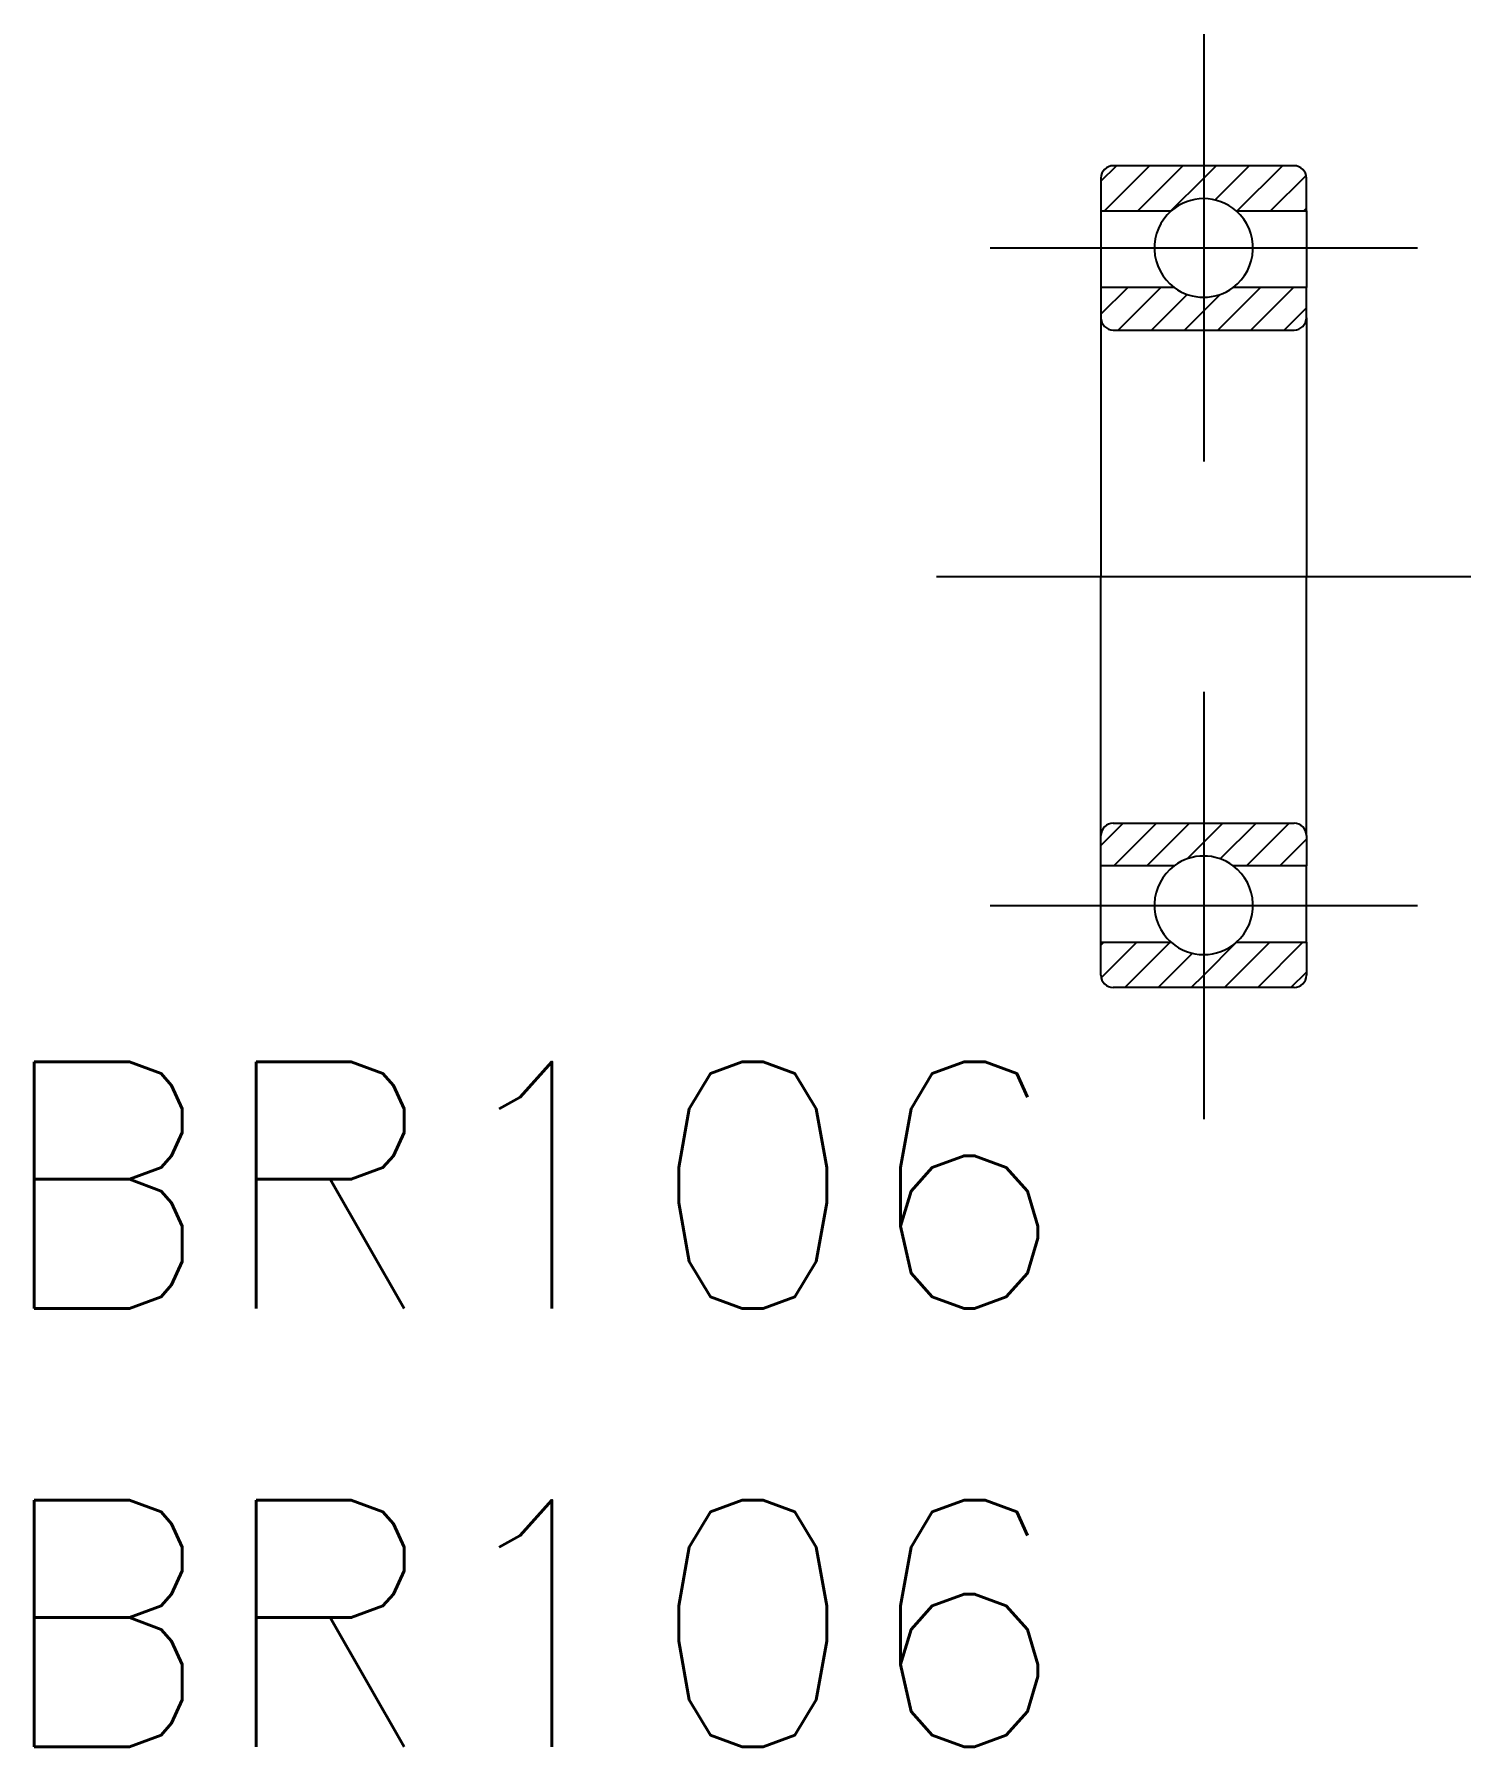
# Model space of a CAD drawing. Extents: x -14.2 to 3.2, y -14.2 to 6.6.
import ezdxf

# ---------------------------------------------------------------- set-up
doc = ezdxf.new("R2010")
doc.units = 0
doc.linetypes.add('CENTER', pattern=[50.8, 31.75, -6.35, 6.35, -6.35])
doc.layers.get('0').update_dxf_attribs({"linetype": 'CONTINUOUS'})
doc.layers.add('CENTER', color=1, linetype='CENTER')
doc.styles.get("Standard").update_dxf_attribs({"font": 'txt.shx', "height": 3, "bigfont": 'bigfont.shx'})

msp = doc.modelspace()

# ---------------------------------------------------------------- linework, layer by layer
at = {"color": 3, "linetype": 'CONTINUOUS'}
for p, q in [((-1.25, 4.812), (-1.062, 5)), ((-1.208, 4.45), (-0.658, 5)), ((-0.803, 4.45), (-0.253, 5)), ((-0.399, 4.45), (0, 4.849)), ((0, 4.849), (0.151, 5)), ((0.139, 4.584), (0.555, 5)), ((0.409, 4.45), (0.959, 5)), ((0.813, 4.45), (1.246, 4.883)), ((1.217, 4.45), (1.25, 4.483)), ((-1.25, 3.195), (-0.925, 3.52)), ((-1.041, 3), (-0.521, 3.52)), ((-0.637, 3), (-0.202, 3.435)), ((0, 3.233), (0.202, 3.435)), ((0.171, 3), (0.691, 3.52)), ((0.575, 3), (1.095, 3.52)), ((-0.233, 3), (0, 3.233)), ((0.979, 3), (1.25, 3.271)), ((-1.25, -3.271), (-0.979, -3)), ((-1.095, -3.52), (-0.575, -3)), ((-0.691, -3.52), (-0.171, -3)), ((0, -3.233), (0.233, -3)), ((0.202, -3.435), (0.637, -3)), ((0.521, -3.52), (1.041, -3)), ((-0.202, -3.435), (0, -3.233)), ((0.925, -3.52), (1.25, -3.195)), ((-1.25, -4.483), (-1.217, -4.45)), ((-1.246, -4.883), (-0.813, -4.45)), ((-0.959, -5), (-0.409, -4.45)), ((-0.555, -5), (-0.139, -4.584)), ((0, -4.849), (0.399, -4.45)), ((0.253, -5), (0.803, -4.45)), ((0.658, -5), (1.208, -4.45)), ((-0.151, -5), (0, -4.849)), ((1.062, -5), (1.25, -4.812))]:
    msp.add_line(p, q, dxfattribs=at)
at = {"color": 7, "linetype": 'CONTINUOUS'}
for p, q in [((-1.25, 4.85), (-1.25, 4.45)), ((1.1, 5), (-1.1, 5)), ((1.25, 4.45), (1.25, 4.85)), ((-1.25, 4.45), (-1.25, 3.52)), ((-1.25, 4.45), (-0.397, 4.45)), ((0.397, 4.45), (1.25, 4.45)), ((1.25, 4.45), (1.25, 3.52)), ((-0.36, 3.52), (-1.25, 3.52)), ((-1.25, 3.52), (-1.25, 3.15)), ((1.25, 3.52), (0.36, 3.52)), ((1.25, 3.15), (1.25, 3.52)), ((-1.25, 3.15), (-1.25, 0)), ((1.25, 3.15), (1.25, 0)), ((-1.1, 3), (1.1, 3)), ((-1.25, -3.15), (-1.25, 0)), ((1.25, -3.15), (1.25, 0)), ((-1.1, -3), (1.1, -3)), ((-1.25, -3.52), (-1.25, -3.15)), ((1.25, -3.15), (1.25, -3.52)), ((-1.25, -4.45), (-1.25, -3.52)), ((-0.36, -3.52), (-1.25, -3.52)), ((1.25, -3.52), (0.36, -3.52)), ((1.25, -4.45), (1.25, -3.52)), ((-1.25, -4.45), (-0.397, -4.45)), ((-1.25, -4.85), (-1.25, -4.45)), ((0.397, -4.45), (1.25, -4.45)), ((1.25, -4.45), (1.25, -4.85)), ((1.1, -5), (-1.1, -5))]:
    msp.add_line(p, q, dxfattribs=at)
for centre, radius, start, end in [((-1.1, 4.85), 0.15, 90, 180), ((1.1, 4.85), 0.15, 0, 90), ((0, 4), 0.6, 48.5904, 131.4096), ((0, 4), 0.6, 131.4096, 233.1301), ((0, 4), 0.6, 306.8699, 48.5904), ((0, 4), 0.6, 233.1301, 306.8699), ((-1.1, 3.15), 0.15, 180, 270), ((1.1, 3.15), 0.15, 270, 0), ((-1.1, -3.15), 0.15, 90, 180), ((1.1, -3.15), 0.15, 0, 90), ((0, -4), 0.6, 126.8699, 228.5904), ((0, -4), 0.6, 53.1301, 126.8699), ((0, -4), 0.6, 311.4096, 53.1301), ((0, -4), 0.6, 228.5904, 311.4096), ((-1.1, -4.85), 0.15, 180, 270), ((1.1, -4.85), 0.15, 270, 0)]:
    msp.add_arc(centre, radius, start, end, dxfattribs=at)
at = {"layer": 'CENTER', "color": 1, "linetype": 'CENTER'}
for p, q in [((0, 6.6), (0, 1.4)), ((-2.6, 4), (2.6, 4)), ((-3.25, 0), (3.25, 0)), ((0, -1.4), (0, -6.6)), ((-2.6, -4), (2.6, -4))]:
    msp.add_line(p, q, dxfattribs=at)

# ---------------------------------------------------------------- texts
at = {"color": 7, "linetype": 'CONTINUOUS'}
for p in [(-14.745, -8.905), (-14.745, -14.239)]:
    msp.add_text('BR106', height=3, dxfattribs=at).set_placement(p)

doc.saveas('drawing.dxf')
